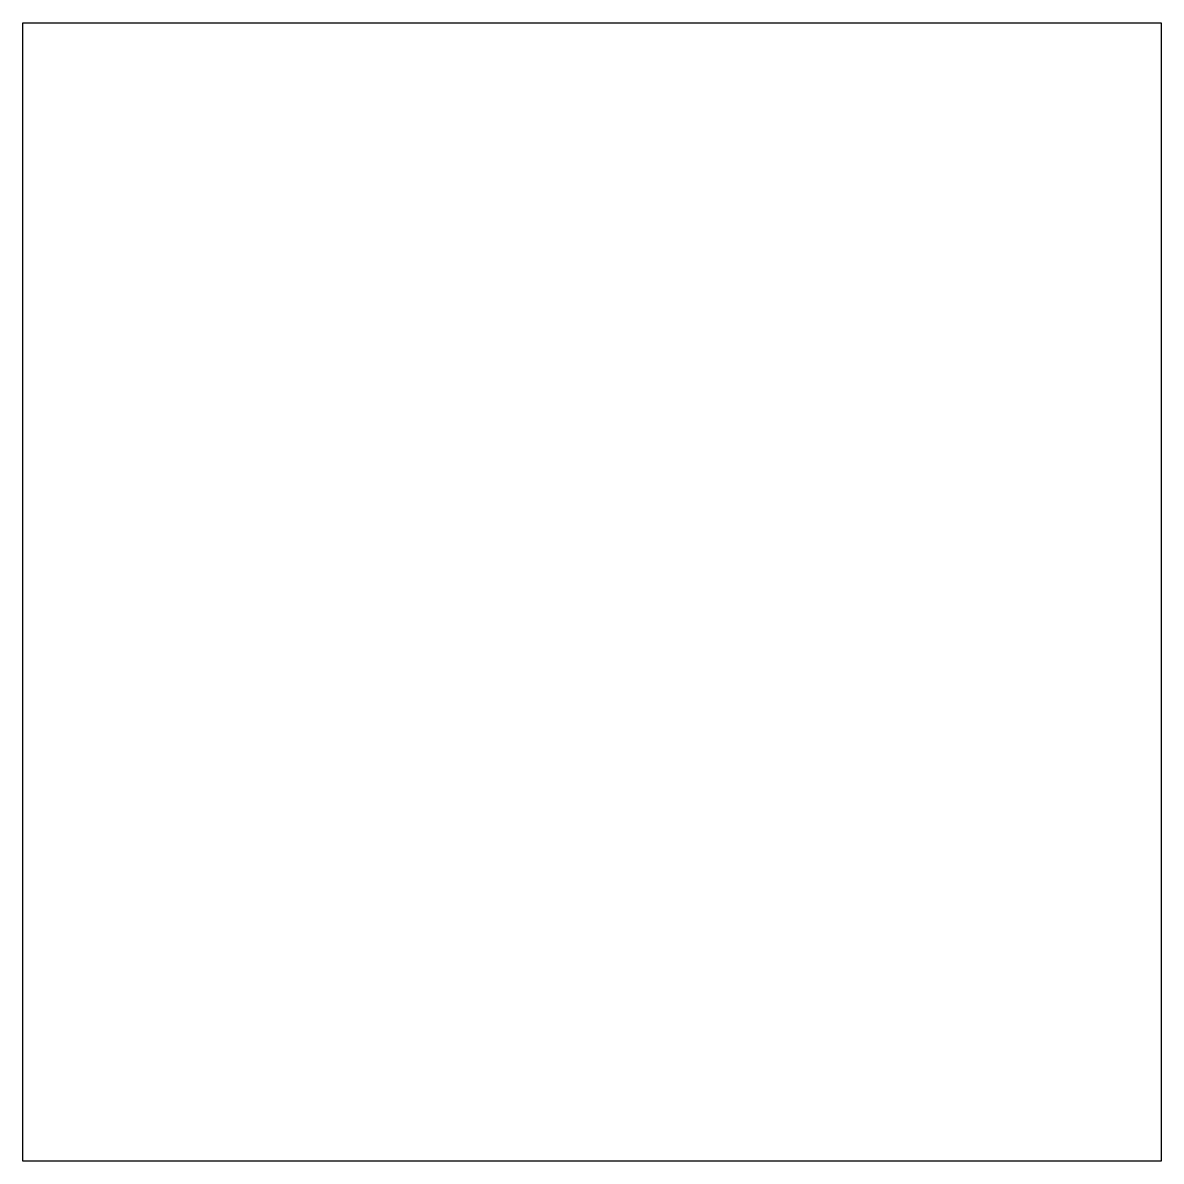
# Model space of a CAD drawing. Extents: x -14.7 to 14.3, y -40.3 to -11.3.
import ezdxf

# ---------------------------------------------------------------- set-up
doc = ezdxf.new("R2010")
doc.units = 0

msp = doc.modelspace()

# ---------------------------------------------------------------- linework, layer by layer
msp.add_3dface([(-14.702675, -40.348385, 24.627541), (-14.702675, -11.312494, 24.627541), (14.333214, -11.312494, 24.627541), (14.333214, -40.348385, 24.627541)])

doc.saveas('drawing.dxf')
